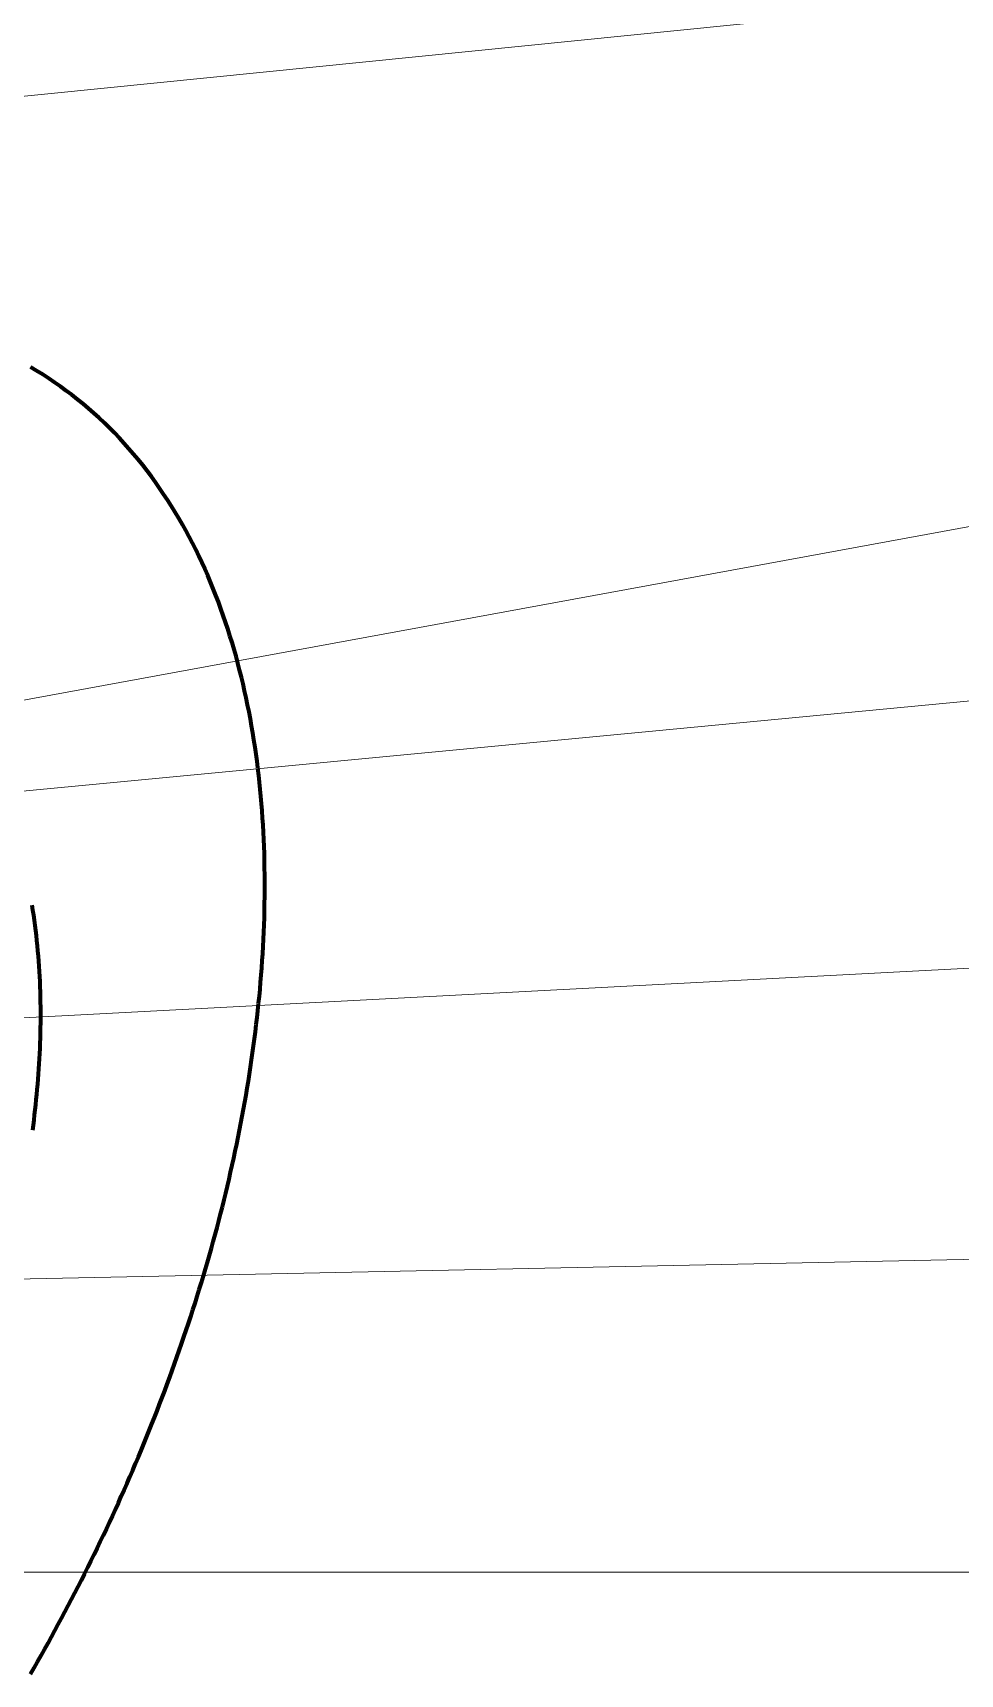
# Model space of a CAD drawing. Header units: millimetres. Extents: x 0 to 841, y 0 to 594.
# Drawn here: x 528.4 to 557.1, y 113.4 to 164.2 of the extents above; entities that cross this region are included whole.
import ezdxf

# ---------------------------------------------------------------- set-up
doc = ezdxf.new("R2010")
doc.units = ezdxf.units.MM
doc.layers.add('01-VISIBLE', color=7, linetype='CONTINUOUS', lineweight=70)
doc.layers.add('08-FINA', color=5, linetype='CONTINUOUS', lineweight=18)

msp = doc.modelspace()

# ---------------------------------------------------------------- linework, layer by layer
at = {"layer": '01-VISIBLE'}
for points in [[(528.341, 113.406), (528.451, 113.598), (528.56, 113.789), (528.669, 113.982), (528.777, 114.174), (528.884, 114.367), (528.99, 114.56), (529.096, 114.754), (529.201, 114.948), (529.306, 115.143), (529.409, 115.337), (529.512, 115.533), (529.615, 115.728), (529.716, 115.924), (529.817, 116.121), (529.917, 116.317), (530.016, 116.514), (530.115, 116.712), (530.213, 116.91), (530.31, 117.108), (530.406, 117.306), (530.502, 117.505), (530.597, 117.704), (530.691, 117.904), (530.785, 118.104), (530.878, 118.304), (530.97, 118.505), (531.061, 118.706), (531.151, 118.907), (531.241, 119.109), (531.33, 119.311), (531.418, 119.513), (531.506, 119.716), (531.592, 119.919), (531.678, 120.122), (531.763, 120.325), (531.848, 120.529), (531.931, 120.734), (532.014, 120.938), (532.096, 121.143), (532.177, 121.348), (532.258, 121.554), (532.337, 121.76), (532.416, 121.966), (532.494, 122.173), (532.571, 122.379), (532.648, 122.586), (532.723, 122.794), (532.798, 123.001), (532.872, 123.209), (532.945, 123.418), (533.017, 123.626), (533.088, 123.835), (533.159, 124.044), (533.228, 124.254), (533.297, 124.463), (533.365, 124.673), (533.432, 124.884), (533.498, 125.094), (533.564, 125.305), (533.628, 125.516), (533.692, 125.728), (533.754, 125.939), (533.816, 126.151), (533.877, 126.363), (533.937, 126.576), (533.996, 126.788), (534.054, 127.001), (534.111, 127.214), (534.167, 127.428), (534.222, 127.642), (534.276, 127.856), (534.33, 128.07), (534.382, 128.284), (534.433, 128.499), (534.484, 128.714), (534.533, 128.929), (534.582, 129.144), (534.629, 129.36), (534.675, 129.575), (534.721, 129.791), (534.765, 130.008), (534.808, 130.224), (534.851, 130.441), (534.892, 130.657), (534.932, 130.875), (534.971, 131.092), (535.009, 131.309), (535.046, 131.527), (535.082, 131.745), (535.116, 131.963), (535.15, 132.181), (535.182, 132.399), (535.213, 132.617), (535.243, 132.836), (535.272, 133.055), (535.3, 133.274), (535.327, 133.493), (535.352, 133.712), (535.376, 133.932), (535.399, 134.151), (535.421, 134.371), (535.441, 134.591), (535.461, 134.81), (535.479, 135.03), (535.495, 135.25), (535.511, 135.471), (535.525, 135.691), (535.537, 135.911), (535.549, 136.132), (535.559, 136.352), (535.567, 136.573), (535.575, 136.793), (535.58, 137.014), (535.585, 137.235), (535.588, 137.455), (535.589, 137.676), (535.589, 137.897), (535.588, 138.117), (535.585, 138.338), (535.581, 138.559), (535.575, 138.779), (535.567, 139), (535.558, 139.22), (535.547, 139.441), (535.535, 139.661), (535.521, 139.881), (535.506, 140.102), (535.488, 140.322), (535.469, 140.542), (535.449, 140.761), (535.426, 140.981), (535.402, 141.2), (535.376, 141.419), (535.349, 141.638), (535.319, 141.857), (535.287, 142.076), (535.254, 142.294), (535.219, 142.512), (535.182, 142.729), (535.143, 142.946), (535.102, 143.163), (535.059, 143.38), (535.014, 143.596), (534.966, 143.811), (534.917, 144.027), (534.866, 144.241), (534.812, 144.455), (534.757, 144.669), (534.699, 144.882), (534.639, 145.094), (534.577, 145.306), (534.512, 145.517), (534.445, 145.727), (534.376, 145.937), (534.304, 146.146), (534.231, 146.354), (534.154, 146.561), (534.075, 146.767), (533.994, 146.972), (533.91, 147.176), (533.824, 147.379), (533.735, 147.582), (533.644, 147.782), (533.55, 147.982), (533.453, 148.18), (533.354, 148.378), (533.252, 148.573), (533.147, 148.768), (533.04, 148.96), (532.93, 149.152), (532.817, 149.341), (532.701, 149.529), (532.582, 149.715), (532.461, 149.9), (532.337, 150.082), (532.21, 150.263), (532.08, 150.441), (531.948, 150.618), (531.812, 150.792), (531.674, 150.964), (531.533, 151.134), (531.389, 151.301), (531.242, 151.466), (531.093, 151.628), (530.94, 151.788), (530.785, 151.945), (530.627, 152.099), (530.467, 152.251), (530.303, 152.399), (530.138, 152.545), (529.969, 152.687), (529.798, 152.826), (529.624, 152.962), (529.448, 153.095), (529.269, 153.225), (529.088, 153.351), (528.905, 153.474), (528.719, 153.593), (528.531, 153.709), (528.341, 153.821)], [(528.411, 130.225), (528.432, 130.382), (528.452, 130.54), (528.471, 130.698), (528.489, 130.856), (528.506, 131.014), (528.523, 131.172), (528.538, 131.33), (528.553, 131.488), (528.567, 131.646), (528.58, 131.805), (528.592, 131.963), (528.603, 132.122), (528.613, 132.28), (528.622, 132.439), (528.63, 132.598), (528.638, 132.756), (528.644, 132.915), (528.649, 133.074), (528.653, 133.233), (528.656, 133.392), (528.659, 133.551), (528.66, 133.709), (528.66, 133.868), (528.659, 134.027), (528.657, 134.186), (528.654, 134.345), (528.649, 134.504), (528.644, 134.663), (528.637, 134.821), (528.63, 134.98), (528.621, 135.139), (528.611, 135.297), (528.599, 135.456), (528.587, 135.614), (528.573, 135.773), (528.559, 135.931), (528.542, 136.089), (528.525, 136.247), (528.506, 136.405), (528.486, 136.562), (528.465, 136.72), (528.442, 136.877), (528.418, 137.034), (528.393, 137.191)]]:
    msp.add_lwpolyline(points, dxfattribs=at)
at = {"layer": '08-FINA'}
for p, q in [((616.523, 171.113), (479.549, 157.299)), ((616.574, 159.752), (524.277, 142.82)), ((616.52, 149.137), (481.177, 136.233)), ((616.506, 138.329), (517.879, 133.171)), ((616.501, 127.47), (523.581, 125.533)), ((616.5, 116.564), (516.739, 116.564))]:
    msp.add_line(p, q, dxfattribs=at)

doc.saveas('drawing.dxf')
